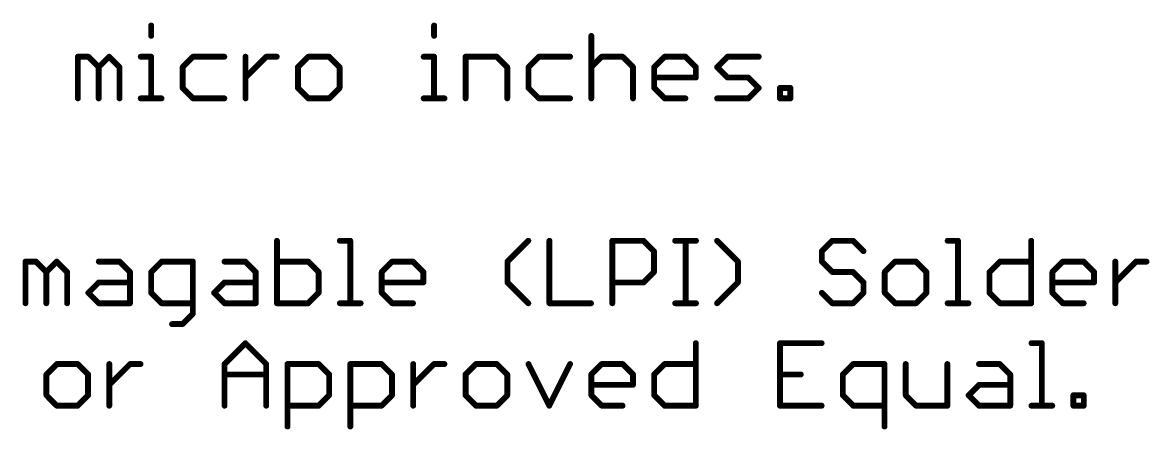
# Model space of a CAD drawing. Extents: x -1.41 to 8.41, y -3.01 to 3.01.
# Drawn here: x 3.132 to 4.287, y -0.041 to 0.376 of the extents above; entities that cross this region are included whole.
import ezdxf

# ---------------------------------------------------------------- set-up
doc = ezdxf.new("R2010")
doc.units = 0
doc.layers.add('52', color=253, linetype='CONTINUOUS')

msp = doc.modelspace()

# ---------------------------------------------------------------- linework, layer by layer
at = {"layer": '52', "const_width": 0.006}
for points in [[(3.263913, 0.37273), (3.263913, 0.362055)], [(3.55396, 0.37273), (3.55396, 0.362055)], [(3.715164, 0.362055), (3.715164, 0.298)], [(3.188782, 0.298), (3.188782, 0.340703)], [(3.188782, 0.340703), (3.199458, 0.340703)], [(3.199458, 0.340703), (3.210133, 0.330027)], [(3.210133, 0.330027), (3.220809, 0.340703)], [(3.220809, 0.340703), (3.231485, 0.330027)], [(3.253237, 0.340703), (3.263913, 0.340703)], [(3.263913, 0.340703), (3.263913, 0.298)], [(3.306883, 0.340703), (3.296207, 0.330027)], [(3.33891, 0.340703), (3.306883, 0.340703)], [(3.360662, 0.298), (3.360662, 0.340703)], [(3.360662, 0.319352), (3.382013, 0.340703)], [(3.382013, 0.340703), (3.392689, 0.340703)], [(3.42505, 0.340703), (3.414374, 0.330027)], [(3.446402, 0.340703), (3.42505, 0.340703)], [(3.457077, 0.330027), (3.446402, 0.340703)], [(3.543284, 0.340703), (3.55396, 0.340703)], [(3.55396, 0.340703), (3.55396, 0.298)], [(3.586254, 0.298), (3.586254, 0.340703)], [(3.586254, 0.340703), (3.618281, 0.340703)], [(3.618281, 0.340703), (3.628957, 0.330027)], [(3.661385, 0.340703), (3.650709, 0.330027)], [(3.693412, 0.340703), (3.661385, 0.340703)], [(3.715164, 0.330027), (3.72584, 0.340703)], [(3.72584, 0.340703), (3.747191, 0.340703)], [(3.747191, 0.340703), (3.757867, 0.330027)], [(3.779619, 0.330027), (3.790295, 0.340703)], [(3.790295, 0.340703), (3.811646, 0.340703)], [(3.811646, 0.340703), (3.822322, 0.330027)], [(3.844074, 0.330027), (3.85475, 0.340703)], [(3.85475, 0.340703), (3.886777, 0.340703)], [(3.210133, 0.330027), (3.210133, 0.298)], [(3.231485, 0.330027), (3.231485, 0.298)], [(3.296207, 0.330027), (3.296207, 0.308676)], [(3.414374, 0.330027), (3.414374, 0.308676)], [(3.457077, 0.308676), (3.457077, 0.330027)], [(3.628957, 0.330027), (3.628957, 0.298)], [(3.650709, 0.330027), (3.650709, 0.308676)], [(3.757867, 0.330027), (3.757867, 0.298)], [(3.779619, 0.308676), (3.779619, 0.330027)], [(3.822322, 0.330027), (3.822322, 0.319352)], [(3.85475, 0.319352), (3.844074, 0.330027)], [(3.822322, 0.319352), (3.779619, 0.319352)], [(3.876101, 0.319352), (3.85475, 0.319352)], [(3.886777, 0.308676), (3.876101, 0.319352)], [(3.253237, 0.298), (3.274588, 0.298)], [(3.296207, 0.308676), (3.306883, 0.298)], [(3.306883, 0.298), (3.33891, 0.298)], [(3.414374, 0.308676), (3.42505, 0.298)], [(3.42505, 0.298), (3.446402, 0.298)], [(3.446402, 0.298), (3.457077, 0.308676)], [(3.543284, 0.298), (3.564636, 0.298)], [(3.650709, 0.308676), (3.661385, 0.298)], [(3.661385, 0.298), (3.693412, 0.298)], [(3.790295, 0.298), (3.779619, 0.308676)], [(3.811646, 0.298), (3.790295, 0.298)], [(3.844074, 0.298), (3.876101, 0.298)], [(3.876101, 0.298), (3.886777, 0.308676)], [(3.908529, 0.298), (3.908529, 0.308676)], [(3.908529, 0.308676), (3.919205, 0.308676)], [(3.919205, 0.298), (3.908529, 0.298)], [(3.919205, 0.308676), (3.919205, 0.298)], [(3.392889, 0.152055), (3.392889, 0.088)], [(3.457344, 0.152055), (3.46802, 0.152055)], [(3.46802, 0.152055), (3.46802, 0.088)], [(3.629224, 0.130703), (3.650576, 0.152055)], [(3.672194, 0.152055), (3.672194, 0.088)], [(3.736649, 0.088), (3.736649, 0.152055)], [(3.736649, 0.152055), (3.768676, 0.152055)], [(3.768676, 0.152055), (3.779352, 0.141379)], [(3.801104, 0.152055), (3.822456, 0.152055)], [(3.81178, 0.088), (3.81178, 0.152055)], [(3.865426, 0.130703), (3.844074, 0.152055)], [(3.962175, 0.152055), (3.951499, 0.141379)], [(3.983526, 0.152055), (3.962175, 0.152055)], [(3.994202, 0.141379), (3.983526, 0.152055)], [(4.080409, 0.152055), (4.091085, 0.152055)], [(4.091085, 0.152055), (4.091085, 0.088)], [(4.166082, 0.152055), (4.166082, 0.088)], [(3.779352, 0.141379), (3.779352, 0.120027)], [(3.951499, 0.141379), (3.951499, 0.130703)], [(3.135069, 0.088), (3.135069, 0.130703)], [(3.135069, 0.130703), (3.145745, 0.130703)], [(3.145745, 0.130703), (3.156421, 0.120027)], [(3.156421, 0.120027), (3.167097, 0.130703)], [(3.167097, 0.130703), (3.177773, 0.120027)], [(3.2102, 0.130703), (3.231552, 0.130703)], [(3.231552, 0.130703), (3.242227, 0.120027)], [(3.274655, 0.130703), (3.263979, 0.120027)], [(3.306682, 0.130703), (3.274655, 0.130703)], [(3.306682, 0.077324), (3.306682, 0.130703)], [(3.33911, 0.130703), (3.360462, 0.130703)], [(3.360462, 0.130703), (3.371137, 0.120027)], [(3.424917, 0.130703), (3.392889, 0.130703)], [(3.435592, 0.120027), (3.424917, 0.130703)], [(3.500314, 0.120027), (3.51099, 0.130703)], [(3.51099, 0.130703), (3.532342, 0.130703)], [(3.532342, 0.130703), (3.543017, 0.120027)], [(3.629224, 0.109352), (3.629224, 0.130703)], [(3.865426, 0.109352), (3.865426, 0.130703)], [(3.951499, 0.130703), (3.962175, 0.120027)], [(4.02663, 0.130703), (4.015954, 0.120027)], [(4.047981, 0.130703), (4.02663, 0.130703)], [(4.058657, 0.120027), (4.047981, 0.130703)], [(4.123379, 0.120027), (4.134055, 0.130703)], [(4.134055, 0.130703), (4.166082, 0.130703)], [(4.187834, 0.120027), (4.19851, 0.130703)], [(4.19851, 0.130703), (4.219861, 0.130703)], [(4.219861, 0.130703), (4.230537, 0.120027)], [(4.252289, 0.088), (4.252289, 0.130703)], [(4.252289, 0.109352), (4.27364, 0.130703)], [(4.27364, 0.130703), (4.284316, 0.130703)], [(3.156421, 0.120027), (3.156421, 0.088)], [(3.177773, 0.120027), (3.177773, 0.088)], [(3.242227, 0.120027), (3.242227, 0.088)], [(3.263979, 0.120027), (3.263979, 0.098676)], [(3.371137, 0.120027), (3.371137, 0.088)], [(3.435592, 0.098676), (3.435592, 0.120027)], [(3.500314, 0.098676), (3.500314, 0.120027)], [(3.543017, 0.120027), (3.543017, 0.109352)], [(3.779352, 0.120027), (3.768676, 0.109352)], [(3.962175, 0.120027), (3.983526, 0.120027)], [(3.983526, 0.120027), (3.994202, 0.109352)], [(4.015954, 0.120027), (4.015954, 0.098676)], [(4.058657, 0.098676), (4.058657, 0.120027)], [(4.123379, 0.098676), (4.123379, 0.120027)], [(4.187834, 0.098676), (4.187834, 0.120027)], [(4.230537, 0.120027), (4.230537, 0.109352)], [(3.199524, 0.098676), (3.2102, 0.109352)], [(3.2102, 0.109352), (3.242227, 0.109352)], [(3.328434, 0.098676), (3.33911, 0.109352)], [(3.33911, 0.109352), (3.371137, 0.109352)], [(3.543017, 0.109352), (3.500314, 0.109352)], [(3.650576, 0.088), (3.629224, 0.109352)], [(3.768676, 0.109352), (3.736649, 0.109352)], [(3.844074, 0.088), (3.865426, 0.109352)], [(3.994202, 0.109352), (3.994202, 0.098676)], [(4.230537, 0.109352), (4.187834, 0.109352)], [(3.2102, 0.088), (3.199524, 0.098676)], [(3.263979, 0.098676), (3.274655, 0.088)], [(3.33911, 0.088), (3.328434, 0.098676)], [(3.424917, 0.088), (3.435592, 0.098676)], [(3.51099, 0.088), (3.500314, 0.098676)], [(3.962175, 0.088), (3.951499, 0.098676)], [(3.994202, 0.098676), (3.983526, 0.088)], [(4.015954, 0.098676), (4.02663, 0.088)], [(4.047981, 0.088), (4.058657, 0.098676)], [(4.134055, 0.088), (4.123379, 0.098676)], [(4.19851, 0.088), (4.187834, 0.098676)], [(3.242227, 0.088), (3.2102, 0.088)], [(3.274655, 0.088), (3.306682, 0.088)], [(3.371137, 0.088), (3.33911, 0.088)], [(3.392889, 0.088), (3.424917, 0.088)], [(3.457344, 0.088), (3.478696, 0.088)], [(3.532342, 0.088), (3.51099, 0.088)], [(3.672194, 0.088), (3.714897, 0.088)], [(3.801104, 0.088), (3.822456, 0.088)], [(3.983526, 0.088), (3.962175, 0.088)], [(4.02663, 0.088), (4.047981, 0.088)], [(4.080409, 0.088), (4.10176, 0.088)], [(4.166082, 0.088), (4.134055, 0.088)], [(4.219861, 0.088), (4.19851, 0.088)], [(3.285331, 0.066648), (3.296007, 0.066648)], [(3.296007, 0.066648), (3.306682, 0.077324)], [(3.339177, 0.025703), (3.360528, 0.047055)], [(3.360528, 0.047055), (3.38188, 0.025703)], [(3.822322, 0.047055), (3.822322, -0.017)], [(3.951232, 0.047055), (3.908529, 0.047055)], [(3.908529, 0.047055), (3.908529, -0.017)], [(4.166349, 0.047055), (4.177025, 0.047055)], [(4.177025, 0.047055), (4.177025, -0.017)], [(3.16723, 0.025703), (3.156554, 0.015027)], [(3.188582, 0.025703), (3.16723, 0.025703)], [(3.199258, 0.015027), (3.188582, 0.025703)], [(3.221009, -0.017), (3.221009, 0.025703)], [(3.221009, 0.004352), (3.242361, 0.025703)], [(3.242361, 0.025703), (3.253037, 0.025703)], [(3.339177, -0.017), (3.339177, 0.025703)], [(3.38188, 0.025703), (3.38188, -0.017)], [(3.403632, -0.038352), (3.403632, 0.025703)], [(3.403632, 0.025703), (3.435659, 0.025703)], [(3.435659, 0.025703), (3.446335, 0.015027)], [(3.468087, -0.038352), (3.468087, 0.025703)], [(3.468087, 0.025703), (3.500114, 0.025703)], [(3.500114, 0.025703), (3.51079, 0.015027)], [(3.532542, -0.017), (3.532542, 0.025703)], [(3.532542, 0.004352), (3.553893, 0.025703)], [(3.553893, 0.025703), (3.564569, 0.025703)], [(3.59693, 0.025703), (3.586254, 0.015027)], [(3.618281, 0.025703), (3.59693, 0.025703)], [(3.628957, 0.015027), (3.618281, 0.025703)], [(3.650709, 0.025703), (3.672061, -0.017)], [(3.672061, -0.017), (3.693412, 0.025703)], [(3.715164, 0.015027), (3.72584, 0.025703)], [(3.72584, 0.025703), (3.747191, 0.025703)], [(3.747191, 0.025703), (3.757867, 0.015027)], [(3.779619, 0.015027), (3.790295, 0.025703)], [(3.790295, 0.025703), (3.822322, 0.025703)], [(3.98366, 0.025703), (3.972984, 0.015027)], [(4.015687, 0.025703), (3.98366, 0.025703)], [(4.015687, -0.038352), (4.015687, 0.025703)], [(4.037439, 0.025703), (4.037439, -0.006324)], [(4.080142, -0.017), (4.080142, 0.025703)], [(4.11257, 0.025703), (4.133921, 0.025703)], [(4.133921, 0.025703), (4.144597, 0.015027)], [(3.156554, 0.015027), (3.156554, -0.006324)], [(3.199258, -0.006324), (3.199258, 0.015027)], [(3.339177, 0.015027), (3.38188, 0.015027)], [(3.446335, 0.015027), (3.446335, -0.006324)], [(3.51079, 0.015027), (3.51079, -0.006324)], [(3.586254, 0.015027), (3.586254, -0.006324)], [(3.628957, -0.006324), (3.628957, 0.015027)], [(3.715164, -0.006324), (3.715164, 0.015027)], [(3.757867, 0.015027), (3.757867, 0.004352)], [(3.779619, -0.006324), (3.779619, 0.015027)], [(3.908529, 0.015027), (3.929881, 0.015027)], [(3.972984, 0.015027), (3.972984, -0.006324)], [(4.144597, 0.015027), (4.144597, -0.017)], [(3.757867, 0.004352), (3.715164, 0.004352)], [(4.101894, -0.006324), (4.11257, 0.004352)], [(4.11257, 0.004352), (4.144597, 0.004352)], [(3.156554, -0.006324), (3.16723, -0.017)], [(3.188582, -0.017), (3.199258, -0.006324)], [(3.446335, -0.006324), (3.435659, -0.017)], [(3.51079, -0.006324), (3.500114, -0.017)], [(3.586254, -0.006324), (3.59693, -0.017)], [(3.618281, -0.017), (3.628957, -0.006324)], [(3.72584, -0.017), (3.715164, -0.006324)], [(3.790295, -0.017), (3.779619, -0.006324)], [(3.972984, -0.006324), (3.98366, -0.017)], [(4.037439, -0.006324), (4.048115, -0.017)], [(4.11257, -0.017), (4.101894, -0.006324)], [(4.209319, -0.017), (4.209319, -0.006324)], [(4.209319, -0.006324), (4.219995, -0.006324)], [(4.219995, -0.006324), (4.219995, -0.017)], [(3.16723, -0.017), (3.188582, -0.017)], [(3.435659, -0.017), (3.403632, -0.017)], [(3.500114, -0.017), (3.468087, -0.017)], [(3.59693, -0.017), (3.618281, -0.017)], [(3.747191, -0.017), (3.72584, -0.017)], [(3.822322, -0.017), (3.790295, -0.017)], [(3.908529, -0.017), (3.951232, -0.017)], [(3.98366, -0.017), (4.015687, -0.017)], [(4.048115, -0.017), (4.080142, -0.017)], [(4.144597, -0.017), (4.11257, -0.017)], [(4.166349, -0.017), (4.1877, -0.017)], [(4.219995, -0.017), (4.209319, -0.017)]]:
    msp.add_lwpolyline(points, dxfattribs=at)
at = {"layer": '52', "const_width": 0.003}
for points in [[(3.265413, 0.37273, 1), (3.262413, 0.37273)], [(3.55546, 0.37273, 1), (3.55246, 0.37273)], [(3.262413, 0.362055, 1), (3.265413, 0.362055)], [(3.55246, 0.362055, 1), (3.55546, 0.362055)], [(3.716664, 0.362055, 1), (3.713664, 0.362055)], [(3.190282, 0.340703, 1), (3.187282, 0.340703)], [(3.188782, 0.342203, 1), (3.188782, 0.339203)], [(3.200518, 0.341764, 1), (3.198397, 0.339642)], [(3.199458, 0.339203, 1), (3.199458, 0.342203)], [(3.22187, 0.341764, 1), (3.219749, 0.339642)], [(3.22187, 0.339642, 1), (3.219749, 0.341764)], [(3.253237, 0.342203, 1), (3.253237, 0.339203)], [(3.265413, 0.340703, 1), (3.262413, 0.340703)], [(3.263913, 0.339203, 1), (3.263913, 0.342203)], [(3.306883, 0.342203, 1), (3.306883, 0.339203)], [(3.307943, 0.339642, 1), (3.305822, 0.341764)], [(3.33891, 0.339203, 1), (3.33891, 0.342203)], [(3.362162, 0.340703, 1), (3.359162, 0.340703)], [(3.382013, 0.342203, 1), (3.382013, 0.339203)], [(3.383074, 0.339642, 1), (3.380953, 0.341764)], [(3.392689, 0.339203, 1), (3.392689, 0.342203)], [(3.42505, 0.342203, 1), (3.42505, 0.339203)], [(3.426111, 0.339642, 1), (3.423989, 0.341764)], [(3.447462, 0.341764, 1), (3.445341, 0.339642)], [(3.446402, 0.339203, 1), (3.446402, 0.342203)], [(3.543284, 0.342203, 1), (3.543284, 0.339203)], [(3.55546, 0.340703, 1), (3.55246, 0.340703)], [(3.55396, 0.339203, 1), (3.55396, 0.342203)], [(3.587754, 0.340703, 1), (3.584754, 0.340703)], [(3.586254, 0.342203, 1), (3.586254, 0.339203)], [(3.619342, 0.341764, 1), (3.617221, 0.339642)], [(3.618281, 0.339203, 1), (3.618281, 0.342203)], [(3.661385, 0.342203, 1), (3.661385, 0.339203)], [(3.662446, 0.339642, 1), (3.660324, 0.341764)], [(3.693412, 0.339203, 1), (3.693412, 0.342203)], [(3.72584, 0.342203, 1), (3.72584, 0.339203)], [(3.7269, 0.339642, 1), (3.724779, 0.341764)], [(3.748252, 0.341764, 1), (3.746131, 0.339642)], [(3.747191, 0.339203, 1), (3.747191, 0.342203)], [(3.790295, 0.342203, 1), (3.790295, 0.339203)], [(3.791355, 0.339642, 1), (3.789234, 0.341764)], [(3.812707, 0.341764, 1), (3.810586, 0.339642)], [(3.811646, 0.339203, 1), (3.811646, 0.342203)], [(3.85475, 0.342203, 1), (3.85475, 0.339203)], [(3.85581, 0.339642, 1), (3.853689, 0.341764)], [(3.886777, 0.339203, 1), (3.886777, 0.342203)], [(3.211633, 0.330027, 1), (3.208633, 0.330027)], [(3.209073, 0.331088, 1), (3.211194, 0.328967)], [(3.209073, 0.328967, 1), (3.211194, 0.331088)], [(3.232985, 0.330027, 1), (3.229985, 0.330027)], [(3.230424, 0.328967, 1), (3.232546, 0.331088)], [(3.297707, 0.330027, 1), (3.294707, 0.330027)], [(3.295146, 0.331088, 1), (3.297267, 0.328967)], [(3.415874, 0.330027, 1), (3.412874, 0.330027)], [(3.413314, 0.331088, 1), (3.415435, 0.328967)], [(3.458577, 0.330027, 1), (3.455577, 0.330027)], [(3.456017, 0.328967, 1), (3.458138, 0.331088)], [(3.630457, 0.330027, 1), (3.627457, 0.330027)], [(3.627897, 0.328967, 1), (3.630018, 0.331088)], [(3.652209, 0.330027, 1), (3.649209, 0.330027)], [(3.649648, 0.331088, 1), (3.65177, 0.328967)], [(3.714103, 0.331088, 1), (3.716225, 0.328967)], [(3.759367, 0.330027, 1), (3.756367, 0.330027)], [(3.756807, 0.328967, 1), (3.758928, 0.331088)], [(3.781119, 0.330027, 1), (3.778119, 0.330027)], [(3.778558, 0.331088, 1), (3.78068, 0.328967)], [(3.823822, 0.330027, 1), (3.820822, 0.330027)], [(3.821262, 0.328967, 1), (3.823383, 0.331088)], [(3.845135, 0.331088, 1), (3.843013, 0.328967)], [(3.843013, 0.331088, 1), (3.845135, 0.328967)], [(3.359601, 0.320412, 1), (3.361722, 0.318291)], [(3.779619, 0.320852, 1), (3.779619, 0.317852)], [(3.820822, 0.319352, 1), (3.823822, 0.319352)], [(3.822322, 0.317852, 1), (3.822322, 0.320852)], [(3.85475, 0.320852, 1), (3.85475, 0.317852)], [(3.853689, 0.318291, 1), (3.85581, 0.320412)], [(3.877162, 0.320412, 1), (3.875041, 0.318291)], [(3.876101, 0.317852, 1), (3.876101, 0.320852)], [(3.253237, 0.2995, 1), (3.253237, 0.2965)], [(3.274588, 0.2965, 1), (3.274588, 0.2995)], [(3.297267, 0.309736, 1), (3.295146, 0.307615)], [(3.294707, 0.308676, 1), (3.297707, 0.308676)], [(3.306883, 0.2995, 1), (3.306883, 0.2965)], [(3.305822, 0.296939, 1), (3.307943, 0.299061)], [(3.33891, 0.2965, 1), (3.33891, 0.2995)], [(3.412874, 0.308676, 1), (3.415874, 0.308676)], [(3.415435, 0.309736, 1), (3.413314, 0.307615)], [(3.42505, 0.2995, 1), (3.42505, 0.2965)], [(3.423989, 0.296939, 1), (3.426111, 0.299061)], [(3.445341, 0.299061, 1), (3.447462, 0.296939)], [(3.446402, 0.2965, 1), (3.446402, 0.2995)], [(3.455577, 0.308676, 1), (3.458577, 0.308676)], [(3.458138, 0.307615, 1), (3.456017, 0.309736)], [(3.543284, 0.2995, 1), (3.543284, 0.2965)], [(3.564636, 0.2965, 1), (3.564636, 0.2995)], [(3.65177, 0.309736, 1), (3.649648, 0.307615)], [(3.649209, 0.308676, 1), (3.652209, 0.308676)], [(3.661385, 0.2995, 1), (3.661385, 0.2965)], [(3.660324, 0.296939, 1), (3.662446, 0.299061)], [(3.693412, 0.2965, 1), (3.693412, 0.2995)], [(3.78068, 0.309736, 1), (3.778558, 0.307615)], [(3.778119, 0.308676, 1), (3.781119, 0.308676)], [(3.790295, 0.2995, 1), (3.790295, 0.2965)], [(3.789234, 0.296939, 1), (3.791355, 0.299061)], [(3.811646, 0.2965, 1), (3.811646, 0.2995)], [(3.844074, 0.2995, 1), (3.844074, 0.2965)], [(3.875041, 0.299061, 1), (3.877162, 0.296939)], [(3.876101, 0.2965, 1), (3.876101, 0.2995)], [(3.887838, 0.307615, 1), (3.885717, 0.309736)], [(3.885717, 0.307615, 1), (3.887838, 0.309736)], [(3.910029, 0.308676, 1), (3.907029, 0.308676)], [(3.908529, 0.310176, 1), (3.908529, 0.307176)], [(3.908529, 0.2995, 1), (3.908529, 0.2965)], [(3.920705, 0.308676, 1), (3.917705, 0.308676)], [(3.919205, 0.307176, 1), (3.919205, 0.310176)], [(3.919205, 0.2965, 1), (3.919205, 0.2995)], [(3.187282, 0.298, 1), (3.190282, 0.298)], [(3.208633, 0.298, 1), (3.211633, 0.298)], [(3.229985, 0.298, 1), (3.232985, 0.298)], [(3.262413, 0.298, 1), (3.265413, 0.298)], [(3.359162, 0.298, 1), (3.362162, 0.298)], [(3.55246, 0.298, 1), (3.55546, 0.298)], [(3.584754, 0.298, 1), (3.587754, 0.298)], [(3.627457, 0.298, 1), (3.630457, 0.298)], [(3.713664, 0.298, 1), (3.716664, 0.298)], [(3.756367, 0.298, 1), (3.759367, 0.298)], [(3.907029, 0.298, 1), (3.910029, 0.298)], [(3.917705, 0.298, 1), (3.920705, 0.298)], [(3.394389, 0.152055, 1), (3.391389, 0.152055)], [(3.457344, 0.153555, 1), (3.457344, 0.150555)], [(3.46952, 0.152055, 1), (3.46652, 0.152055)], [(3.46802, 0.150555, 1), (3.46802, 0.153555)], [(3.651636, 0.150994, 1), (3.649515, 0.153115)], [(3.673694, 0.152055, 1), (3.670694, 0.152055)], [(3.738149, 0.152055, 1), (3.735149, 0.152055)], [(3.736649, 0.153555, 1), (3.736649, 0.150555)], [(3.769737, 0.153115, 1), (3.767616, 0.150994)], [(3.768676, 0.150555, 1), (3.768676, 0.153555)], [(3.801104, 0.153555, 1), (3.801104, 0.150555)], [(3.81328, 0.152055, 1), (3.81028, 0.152055)], [(3.822456, 0.150555, 1), (3.822456, 0.153555)], [(3.845135, 0.153115, 1), (3.843013, 0.150994)], [(3.962175, 0.153555, 1), (3.962175, 0.150555)], [(3.963235, 0.150994, 1), (3.961114, 0.153115)], [(3.984587, 0.153115, 1), (3.982466, 0.150994)], [(3.983526, 0.150555, 1), (3.983526, 0.153555)], [(4.080409, 0.153555, 1), (4.080409, 0.150555)], [(4.092585, 0.152055, 1), (4.089585, 0.152055)], [(4.091085, 0.150555, 1), (4.091085, 0.153555)], [(4.167582, 0.152055, 1), (4.164582, 0.152055)], [(3.780852, 0.141379, 1), (3.777852, 0.141379)], [(3.778292, 0.140318, 1), (3.780413, 0.14244)], [(3.952999, 0.141379, 1), (3.949999, 0.141379)], [(3.950438, 0.14244, 1), (3.95256, 0.140318)], [(3.993141, 0.140318, 1), (3.995263, 0.14244)], [(3.136569, 0.130703, 1), (3.133569, 0.130703)], [(3.135069, 0.132203, 1), (3.135069, 0.129203)], [(3.146806, 0.131764, 1), (3.144684, 0.129642)], [(3.145745, 0.129203, 1), (3.145745, 0.132203)], [(3.168157, 0.131764, 1), (3.166036, 0.129642)], [(3.168157, 0.129642, 1), (3.166036, 0.131764)], [(3.2102, 0.132203, 1), (3.2102, 0.129203)], [(3.232612, 0.131764, 1), (3.230491, 0.129642)], [(3.231552, 0.129203, 1), (3.231552, 0.132203)], [(3.274655, 0.132203, 1), (3.274655, 0.129203)], [(3.275716, 0.129642, 1), (3.273594, 0.131764)], [(3.308182, 0.130703, 1), (3.305182, 0.130703)], [(3.306682, 0.129203, 1), (3.306682, 0.132203)], [(3.33911, 0.132203, 1), (3.33911, 0.129203)], [(3.361522, 0.131764, 1), (3.359401, 0.129642)], [(3.360462, 0.129203, 1), (3.360462, 0.132203)], [(3.392889, 0.132203, 1), (3.392889, 0.129203)], [(3.425977, 0.131764, 1), (3.423856, 0.129642)], [(3.424917, 0.129203, 1), (3.424917, 0.132203)], [(3.51099, 0.132203, 1), (3.51099, 0.129203)], [(3.512051, 0.129642, 1), (3.509929, 0.131764)], [(3.533402, 0.131764, 1), (3.531281, 0.129642)], [(3.532342, 0.129203, 1), (3.532342, 0.132203)], [(3.630724, 0.130703, 1), (3.627724, 0.130703)], [(3.628164, 0.131764, 1), (3.630285, 0.129642)], [(3.866926, 0.130703, 1), (3.863926, 0.130703)], [(3.864365, 0.129642, 1), (3.866486, 0.131764)], [(3.95256, 0.131764, 1), (3.950438, 0.129642)], [(3.949999, 0.130703, 1), (3.952999, 0.130703)], [(4.02663, 0.132203, 1), (4.02663, 0.129203)], [(4.02769, 0.129642, 1), (4.025569, 0.131764)], [(4.049042, 0.131764, 1), (4.046921, 0.129642)], [(4.047981, 0.129203, 1), (4.047981, 0.132203)], [(4.134055, 0.132203, 1), (4.134055, 0.129203)], [(4.135115, 0.129642, 1), (4.132994, 0.131764)], [(4.166082, 0.129203, 1), (4.166082, 0.132203)], [(4.19851, 0.132203, 1), (4.19851, 0.129203)], [(4.19957, 0.129642, 1), (4.197449, 0.131764)], [(4.220922, 0.131764, 1), (4.218801, 0.129642)], [(4.219861, 0.129203, 1), (4.219861, 0.132203)], [(4.253789, 0.130703, 1), (4.250789, 0.130703)], [(4.27364, 0.132203, 1), (4.27364, 0.129203)], [(4.274701, 0.129642, 1), (4.27258, 0.131764)], [(4.284316, 0.129203, 1), (4.284316, 0.132203)], [(3.157921, 0.120027, 1), (3.154921, 0.120027)], [(3.15536, 0.121088, 1), (3.157482, 0.118967)], [(3.15536, 0.118967, 1), (3.157482, 0.121088)], [(3.179273, 0.120027, 1), (3.176273, 0.120027)], [(3.176712, 0.118967, 1), (3.178833, 0.121088)], [(3.243727, 0.120027, 1), (3.240727, 0.120027)], [(3.241167, 0.118967, 1), (3.243288, 0.121088)], [(3.265479, 0.120027, 1), (3.262479, 0.120027)], [(3.262919, 0.121088, 1), (3.26504, 0.118967)], [(3.372637, 0.120027, 1), (3.369637, 0.120027)], [(3.370077, 0.118967, 1), (3.372198, 0.121088)], [(3.437092, 0.120027, 1), (3.434092, 0.120027)], [(3.434532, 0.118967, 1), (3.436653, 0.121088)], [(3.501814, 0.120027, 1), (3.498814, 0.120027)], [(3.499254, 0.121088, 1), (3.501375, 0.118967)], [(3.544517, 0.120027, 1), (3.541517, 0.120027)], [(3.541957, 0.118967, 1), (3.544078, 0.121088)], [(3.777852, 0.120027, 1), (3.780852, 0.120027)], [(3.780413, 0.118967, 1), (3.778292, 0.121088)], [(3.962175, 0.121527, 1), (3.962175, 0.118527)], [(3.961114, 0.118967, 1), (3.963235, 0.121088)], [(3.984587, 0.121088, 1), (3.982466, 0.118967)], [(3.983526, 0.118527, 1), (3.983526, 0.121527)], [(4.017454, 0.120027, 1), (4.014454, 0.120027)], [(4.014893, 0.121088, 1), (4.017015, 0.118967)], [(4.060157, 0.120027, 1), (4.057157, 0.120027)], [(4.057596, 0.118967, 1), (4.059718, 0.121088)], [(4.124879, 0.120027, 1), (4.121879, 0.120027)], [(4.122318, 0.121088, 1), (4.12444, 0.118967)], [(4.189334, 0.120027, 1), (4.186334, 0.120027)], [(4.186773, 0.121088, 1), (4.188895, 0.118967)], [(4.232037, 0.120027, 1), (4.229037, 0.120027)], [(4.229476, 0.118967, 1), (4.231598, 0.121088)], [(3.2102, 0.110852, 1), (3.2102, 0.107852)], [(3.211261, 0.108291, 1), (3.209139, 0.110412)], [(3.242227, 0.107852, 1), (3.242227, 0.110852)], [(3.33911, 0.110852, 1), (3.33911, 0.107852)], [(3.340171, 0.108291, 1), (3.338049, 0.110412)], [(3.371137, 0.107852, 1), (3.371137, 0.110852)], [(3.500314, 0.110852, 1), (3.500314, 0.107852)], [(3.541517, 0.109352, 1), (3.544517, 0.109352)], [(3.543017, 0.107852, 1), (3.543017, 0.110852)], [(3.627724, 0.109352, 1), (3.630724, 0.109352)], [(3.630285, 0.110412, 1), (3.628164, 0.108291)], [(3.736649, 0.110852, 1), (3.736649, 0.107852)], [(3.767616, 0.110412, 1), (3.769737, 0.108291)], [(3.768676, 0.107852, 1), (3.768676, 0.110852)], [(3.863926, 0.109352, 1), (3.866926, 0.109352)], [(3.866486, 0.108291, 1), (3.864365, 0.110412)], [(3.995702, 0.109352, 1), (3.992702, 0.109352)], [(3.993141, 0.108291, 1), (3.995263, 0.110412)], [(4.187834, 0.110852, 1), (4.187834, 0.107852)], [(4.229037, 0.109352, 1), (4.232037, 0.109352)], [(4.230537, 0.107852, 1), (4.230537, 0.110852)], [(4.251228, 0.110412, 1), (4.25335, 0.108291)], [(3.200585, 0.099736, 1), (3.198464, 0.097615)], [(3.198464, 0.099736, 1), (3.200585, 0.097615)], [(3.262479, 0.098676, 1), (3.265479, 0.098676)], [(3.26504, 0.099736, 1), (3.262919, 0.097615)], [(3.329495, 0.099736, 1), (3.327374, 0.097615)], [(3.327374, 0.099736, 1), (3.329495, 0.097615)], [(3.434092, 0.098676, 1), (3.437092, 0.098676)], [(3.436653, 0.097615, 1), (3.434532, 0.099736)], [(3.498814, 0.098676, 1), (3.501814, 0.098676)], [(3.501375, 0.099736, 1), (3.499254, 0.097615)], [(3.95256, 0.099736, 1), (3.950438, 0.097615)], [(3.992702, 0.098676, 1), (3.995702, 0.098676)], [(3.995263, 0.097615, 1), (3.993141, 0.099736)], [(4.017015, 0.099736, 1), (4.014893, 0.097615)], [(4.014454, 0.098676, 1), (4.017454, 0.098676)], [(4.057157, 0.098676, 1), (4.060157, 0.098676)], [(4.059718, 0.097615, 1), (4.057596, 0.099736)], [(4.12444, 0.099736, 1), (4.122318, 0.097615)], [(4.121879, 0.098676, 1), (4.124879, 0.098676)], [(4.188895, 0.099736, 1), (4.186773, 0.097615)], [(4.186334, 0.098676, 1), (4.189334, 0.098676)], [(3.133569, 0.088, 1), (3.136569, 0.088)], [(3.154921, 0.088, 1), (3.157921, 0.088)], [(3.176273, 0.088, 1), (3.179273, 0.088)], [(3.2102, 0.0895, 1), (3.2102, 0.0865)], [(3.209139, 0.086939, 1), (3.211261, 0.089061)], [(3.240727, 0.088, 1), (3.243727, 0.088)], [(3.242227, 0.0865, 1), (3.242227, 0.0895)], [(3.274655, 0.0895, 1), (3.274655, 0.0865)], [(3.273594, 0.086939, 1), (3.275716, 0.089061)], [(3.306682, 0.0865, 1), (3.306682, 0.0895)], [(3.33911, 0.0895, 1), (3.33911, 0.0865)], [(3.338049, 0.086939, 1), (3.340171, 0.089061)], [(3.369637, 0.088, 1), (3.372637, 0.088)], [(3.371137, 0.0865, 1), (3.371137, 0.0895)], [(3.392889, 0.0895, 1), (3.392889, 0.0865)], [(3.391389, 0.088, 1), (3.394389, 0.088)], [(3.423856, 0.089061, 1), (3.425977, 0.086939)], [(3.424917, 0.0865, 1), (3.424917, 0.0895)], [(3.457344, 0.0895, 1), (3.457344, 0.0865)], [(3.46652, 0.088, 1), (3.46952, 0.088)], [(3.478696, 0.0865, 1), (3.478696, 0.0895)], [(3.51099, 0.0895, 1), (3.51099, 0.0865)], [(3.509929, 0.086939, 1), (3.512051, 0.089061)], [(3.532342, 0.0865, 1), (3.532342, 0.0895)], [(3.649515, 0.086939, 1), (3.651636, 0.089061)], [(3.672194, 0.0895, 1), (3.672194, 0.0865)], [(3.670694, 0.088, 1), (3.673694, 0.088)], [(3.714897, 0.0865, 1), (3.714897, 0.0895)], [(3.735149, 0.088, 1), (3.738149, 0.088)], [(3.801104, 0.0895, 1), (3.801104, 0.0865)], [(3.81028, 0.088, 1), (3.81328, 0.088)], [(3.822456, 0.0865, 1), (3.822456, 0.0895)], [(3.843013, 0.089061, 1), (3.845135, 0.086939)], [(3.962175, 0.0895, 1), (3.962175, 0.0865)], [(3.961114, 0.086939, 1), (3.963235, 0.089061)], [(3.982466, 0.089061, 1), (3.984587, 0.086939)], [(3.983526, 0.0865, 1), (3.983526, 0.0895)], [(4.02663, 0.0895, 1), (4.02663, 0.0865)], [(4.025569, 0.086939, 1), (4.02769, 0.089061)], [(4.046921, 0.089061, 1), (4.049042, 0.086939)], [(4.047981, 0.0865, 1), (4.047981, 0.0895)], [(4.080409, 0.0895, 1), (4.080409, 0.0865)], [(4.089585, 0.088, 1), (4.092585, 0.088)], [(4.10176, 0.0865, 1), (4.10176, 0.0895)], [(4.134055, 0.0895, 1), (4.134055, 0.0865)], [(4.132994, 0.086939, 1), (4.135115, 0.089061)], [(4.164582, 0.088, 1), (4.167582, 0.088)], [(4.166082, 0.0865, 1), (4.166082, 0.0895)], [(4.19851, 0.0895, 1), (4.19851, 0.0865)], [(4.197449, 0.086939, 1), (4.19957, 0.089061)], [(4.219861, 0.0865, 1), (4.219861, 0.0895)], [(4.250789, 0.088, 1), (4.253789, 0.088)], [(3.285331, 0.068148, 1), (3.285331, 0.065148)], [(3.296007, 0.065148, 1), (3.296007, 0.068148)], [(3.305182, 0.077324, 1), (3.308182, 0.077324)], [(3.307743, 0.076264, 1), (3.305622, 0.078385)], [(3.294946, 0.067709, 1), (3.297067, 0.065588)], [(3.361589, 0.048115, 1), (3.359468, 0.045994)], [(3.361589, 0.045994, 1), (3.359468, 0.048115)], [(3.823822, 0.047055, 1), (3.820822, 0.047055)], [(3.908529, 0.048555, 1), (3.908529, 0.045555)], [(3.910029, 0.047055, 1), (3.907029, 0.047055)], [(3.951232, 0.045555, 1), (3.951232, 0.048555)], [(4.166349, 0.048555, 1), (4.166349, 0.045555)], [(4.178525, 0.047055, 1), (4.175525, 0.047055)], [(4.177025, 0.045555, 1), (4.177025, 0.048555)], [(3.16723, 0.027203, 1), (3.16723, 0.024203)], [(3.168291, 0.024642, 1), (3.166169, 0.026764)], [(3.189642, 0.026764, 1), (3.187521, 0.024642)], [(3.188582, 0.024203, 1), (3.188582, 0.027203)], [(3.222509, 0.025703, 1), (3.219509, 0.025703)], [(3.242361, 0.027203, 1), (3.242361, 0.024203)], [(3.243422, 0.024642, 1), (3.2413, 0.026764)], [(3.253037, 0.024203, 1), (3.253037, 0.027203)], [(3.338116, 0.026764, 1), (3.340237, 0.024642)], [(3.340677, 0.025703, 1), (3.337677, 0.025703)], [(3.38338, 0.025703, 1), (3.38038, 0.025703)], [(3.380819, 0.024642, 1), (3.382941, 0.026764)], [(3.405132, 0.025703, 1), (3.402132, 0.025703)], [(3.403632, 0.027203, 1), (3.403632, 0.024203)], [(3.43672, 0.026764, 1), (3.434598, 0.024642)], [(3.435659, 0.024203, 1), (3.435659, 0.027203)], [(3.469587, 0.025703, 1), (3.466587, 0.025703)], [(3.468087, 0.027203, 1), (3.468087, 0.024203)], [(3.501175, 0.026764, 1), (3.499053, 0.024642)], [(3.500114, 0.024203, 1), (3.500114, 0.027203)], [(3.534042, 0.025703, 1), (3.531042, 0.025703)], [(3.553893, 0.027203, 1), (3.553893, 0.024203)], [(3.554954, 0.024642, 1), (3.552833, 0.026764)], [(3.564569, 0.024203, 1), (3.564569, 0.027203)], [(3.59693, 0.027203, 1), (3.59693, 0.024203)], [(3.597991, 0.024642, 1), (3.595869, 0.026764)], [(3.619342, 0.026764, 1), (3.617221, 0.024642)], [(3.618281, 0.024203, 1), (3.618281, 0.027203)], [(3.652051, 0.026374, 1), (3.649368, 0.025032)], [(3.694754, 0.025032, 1), (3.692071, 0.026374)], [(3.72584, 0.027203, 1), (3.72584, 0.024203)], [(3.7269, 0.024642, 1), (3.724779, 0.026764)], [(3.748252, 0.026764, 1), (3.746131, 0.024642)], [(3.747191, 0.024203, 1), (3.747191, 0.027203)], [(3.790295, 0.027203, 1), (3.790295, 0.024203)], [(3.791355, 0.024642, 1), (3.789234, 0.026764)], [(3.822322, 0.024203, 1), (3.822322, 0.027203)], [(3.98366, 0.027203, 1), (3.98366, 0.024203)], [(3.98472, 0.024642, 1), (3.982599, 0.026764)], [(4.017187, 0.025703, 1), (4.014187, 0.025703)], [(4.015687, 0.024203, 1), (4.015687, 0.027203)], [(4.038939, 0.025703, 1), (4.035939, 0.025703)], [(4.081642, 0.025703, 1), (4.078642, 0.025703)], [(4.11257, 0.027203, 1), (4.11257, 0.024203)], [(4.134982, 0.026764, 1), (4.132861, 0.024642)], [(4.133921, 0.024203, 1), (4.133921, 0.027203)], [(3.158054, 0.015027, 1), (3.155054, 0.015027)], [(3.155494, 0.016088, 1), (3.157615, 0.013967)], [(3.200758, 0.015027, 1), (3.197758, 0.015027)], [(3.198197, 0.013967, 1), (3.200318, 0.016088)], [(3.339177, 0.016527, 1), (3.339177, 0.013527)], [(3.38188, 0.013527, 1), (3.38188, 0.016527)], [(3.447835, 0.015027, 1), (3.444835, 0.015027)], [(3.445274, 0.013967, 1), (3.447396, 0.016088)], [(3.51229, 0.015027, 1), (3.50929, 0.015027)], [(3.509729, 0.013967, 1), (3.511851, 0.016088)], [(3.587754, 0.015027, 1), (3.584754, 0.015027)], [(3.585194, 0.016088, 1), (3.587315, 0.013967)], [(3.630457, 0.015027, 1), (3.627457, 0.015027)], [(3.627897, 0.013967, 1), (3.630018, 0.016088)], [(3.716664, 0.015027, 1), (3.713664, 0.015027)], [(3.714103, 0.016088, 1), (3.716225, 0.013967)], [(3.759367, 0.015027, 1), (3.756367, 0.015027)], [(3.756807, 0.013967, 1), (3.758928, 0.016088)], [(3.781119, 0.015027, 1), (3.778119, 0.015027)], [(3.778558, 0.016088, 1), (3.78068, 0.013967)], [(3.908529, 0.016527, 1), (3.908529, 0.013527)], [(3.929881, 0.013527, 1), (3.929881, 0.016527)], [(3.974484, 0.015027, 1), (3.971484, 0.015027)], [(3.971923, 0.016088, 1), (3.974045, 0.013967)], [(4.146097, 0.015027, 1), (4.143097, 0.015027)], [(4.143536, 0.013967, 1), (4.145658, 0.016088)], [(3.219949, 0.005412, 1), (3.22207, 0.003291)], [(3.531481, 0.005412, 1), (3.533602, 0.003291)], [(3.715164, 0.005852, 1), (3.715164, 0.002852)], [(3.756367, 0.004352, 1), (3.759367, 0.004352)], [(3.757867, 0.002852, 1), (3.757867, 0.005852)], [(4.11257, 0.005852, 1), (4.11257, 0.002852)], [(4.11363, 0.003291, 1), (4.111509, 0.005412)], [(4.144597, 0.002852, 1), (4.144597, 0.005852)], [(3.155054, -0.006324, 1), (3.158054, -0.006324)], [(3.157615, -0.005264, 1), (3.155494, -0.007385)], [(3.197758, -0.006324, 1), (3.200758, -0.006324)], [(3.200318, -0.007385, 1), (3.198197, -0.005264)], [(3.444835, -0.006324, 1), (3.447835, -0.006324)], [(3.447396, -0.007385, 1), (3.445274, -0.005264)], [(3.50929, -0.006324, 1), (3.51229, -0.006324)], [(3.511851, -0.007385, 1), (3.509729, -0.005264)], [(3.584754, -0.006324, 1), (3.587754, -0.006324)], [(3.587315, -0.005264, 1), (3.585194, -0.007385)], [(3.627457, -0.006324, 1), (3.630457, -0.006324)], [(3.630018, -0.007385, 1), (3.627897, -0.005264)], [(3.716225, -0.005264, 1), (3.714103, -0.007385)], [(3.713664, -0.006324, 1), (3.716664, -0.006324)], [(3.78068, -0.005264, 1), (3.778558, -0.007385)], [(3.778119, -0.006324, 1), (3.781119, -0.006324)], [(3.974045, -0.005264, 1), (3.971923, -0.007385)], [(3.971484, -0.006324, 1), (3.974484, -0.006324)], [(4.0385, -0.005264, 1), (4.036378, -0.007385)], [(4.035939, -0.006324, 1), (4.038939, -0.006324)], [(4.102955, -0.005264, 1), (4.100833, -0.007385)], [(4.100833, -0.005264, 1), (4.102955, -0.007385)], [(4.210819, -0.006324, 1), (4.207819, -0.006324)], [(4.209319, -0.004824, 1), (4.209319, -0.007824)], [(4.221495, -0.006324, 1), (4.218495, -0.006324)], [(4.219995, -0.007824, 1), (4.219995, -0.004824)], [(3.16723, -0.0155, 1), (3.16723, -0.0185)], [(3.166169, -0.018061, 1), (3.168291, -0.015939)], [(3.187521, -0.015939, 1), (3.189642, -0.018061)], [(3.188582, -0.0185, 1), (3.188582, -0.0155)], [(3.219509, -0.017, 1), (3.222509, -0.017)], [(3.337677, -0.017, 1), (3.340677, -0.017)], [(3.38038, -0.017, 1), (3.38338, -0.017)], [(3.403632, -0.0155, 1), (3.403632, -0.0185)], [(3.434598, -0.015939, 1), (3.43672, -0.018061)], [(3.435659, -0.0185, 1), (3.435659, -0.0155)], [(3.468087, -0.0155, 1), (3.468087, -0.0185)], [(3.499053, -0.015939, 1), (3.501175, -0.018061)], [(3.500114, -0.0185, 1), (3.500114, -0.0155)], [(3.531042, -0.017, 1), (3.534042, -0.017)], [(3.59693, -0.0155, 1), (3.59693, -0.0185)], [(3.595869, -0.018061, 1), (3.597991, -0.015939)], [(3.617221, -0.015939, 1), (3.619342, -0.018061)], [(3.618281, -0.0185, 1), (3.618281, -0.0155)], [(3.670719, -0.016329, 1), (3.673402, -0.017671)], [(3.670719, -0.017671, 1), (3.673402, -0.016329)], [(3.72584, -0.0155, 1), (3.72584, -0.0185)], [(3.724779, -0.018061, 1), (3.7269, -0.015939)], [(3.747191, -0.0185, 1), (3.747191, -0.0155)], [(3.790295, -0.0155, 1), (3.790295, -0.0185)], [(3.789234, -0.018061, 1), (3.791355, -0.015939)], [(3.820822, -0.017, 1), (3.823822, -0.017)], [(3.822322, -0.0185, 1), (3.822322, -0.0155)], [(3.908529, -0.0155, 1), (3.908529, -0.0185)], [(3.907029, -0.017, 1), (3.910029, -0.017)], [(3.951232, -0.0185, 1), (3.951232, -0.0155)], [(3.98366, -0.0155, 1), (3.98366, -0.0185)], [(3.982599, -0.018061, 1), (3.98472, -0.015939)], [(4.015687, -0.0185, 1), (4.015687, -0.0155)], [(4.048115, -0.0155, 1), (4.048115, -0.0185)], [(4.047054, -0.018061, 1), (4.049175, -0.015939)], [(4.078642, -0.017, 1), (4.081642, -0.017)], [(4.080142, -0.0185, 1), (4.080142, -0.0155)], [(4.11257, -0.0155, 1), (4.11257, -0.0185)], [(4.111509, -0.018061, 1), (4.11363, -0.015939)], [(4.143097, -0.017, 1), (4.146097, -0.017)], [(4.144597, -0.0185, 1), (4.144597, -0.0155)], [(4.166349, -0.0155, 1), (4.166349, -0.0185)], [(4.175525, -0.017, 1), (4.178525, -0.017)], [(4.1877, -0.0185, 1), (4.1877, -0.0155)], [(4.209319, -0.0155, 1), (4.209319, -0.0185)], [(4.207819, -0.017, 1), (4.210819, -0.017)], [(4.218495, -0.017, 1), (4.221495, -0.017)], [(4.219995, -0.0185, 1), (4.219995, -0.0155)], [(3.402132, -0.038352, 1), (3.405132, -0.038352)], [(3.466587, -0.038352, 1), (3.469587, -0.038352)], [(4.014187, -0.038352, 1), (4.017187, -0.038352)]]:
    msp.add_lwpolyline(points, format="xyb", dxfattribs=at)

doc.saveas('drawing.dxf')
